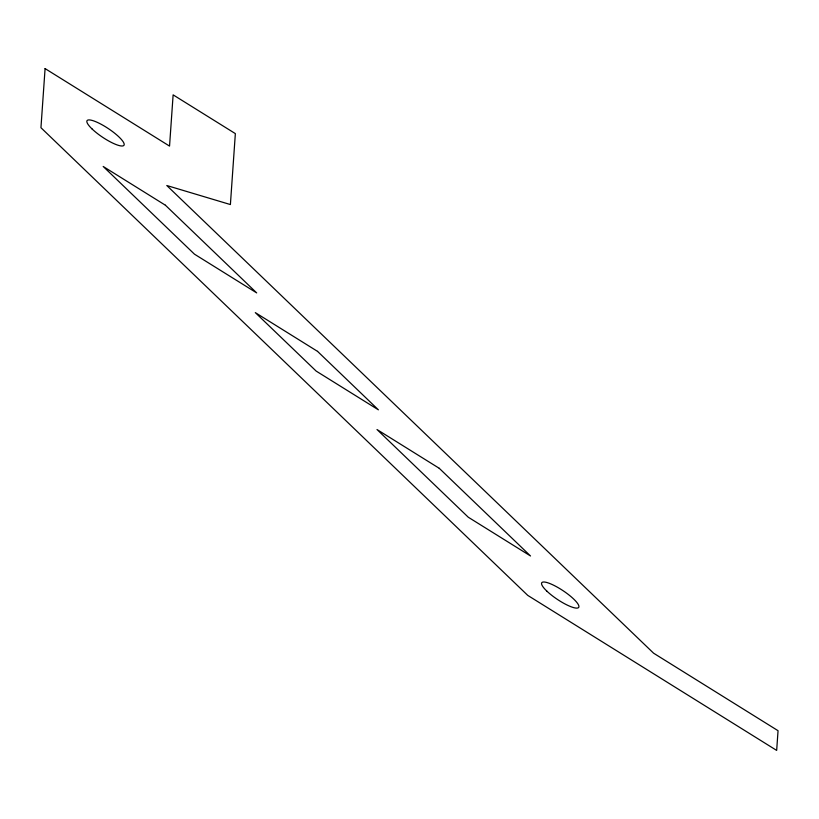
<?xml version="1.0" encoding="UTF-8"?>
<svg xmlns="http://www.w3.org/2000/svg" width="819" height="819" viewBox="0 0 819 819"><rect width="100%" height="100%" fill="white"/><g stroke="black" fill="none" stroke-linecap="round" stroke-linejoin="round"><path stroke-width="1.23" d="M45.086 68.591L40.95 127.713L527.753 595.393L776.668 750.409L778.05 730.702L653.593 653.193L166.789 185.514L230.395 204.555L235.35 133.61L173.126 94.861L169.543 146.099L45.086 68.591M165.407 205.221L103.184 166.462L194.451 254.156L256.685 292.905L165.407 205.221M317.537 351.371L255.303 312.612L316.154 371.079L378.388 409.828L317.537 351.371M439.24 468.294L377.006 429.535L468.284 517.229L530.517 555.978L439.24 468.294M92.025 128.921A22.174 5.19 33.7 0 0 123.444 145.721A22.174 5.19 33.7 0 0 101.085 124.242A22.174 5.19 33.7 0 0 92.025 128.921M546.754 591.031A22.174 5.19 33.7 0 0 578.173 607.831A22.174 5.19 33.7 0 0 555.814 586.343A22.174 5.19 33.7 0 0 546.754 591.031"/></g></svg>
